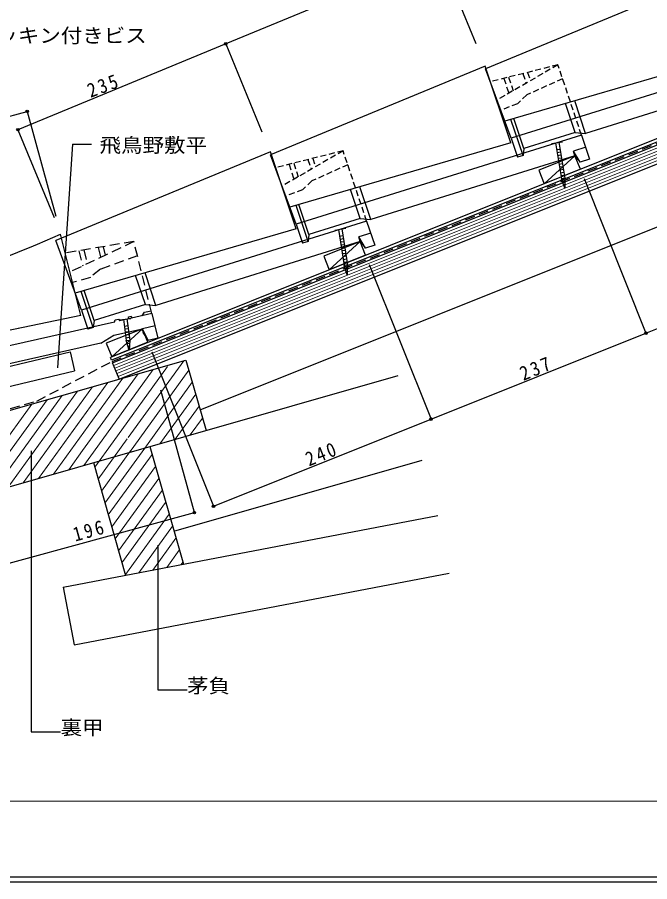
# Model space of a CAD drawing. Units: millimetres, scale not verified. Extents: x -1898 to 2142, y -2692 to 1538.
# Drawn here: x -1475 to -827, y 188 to 1073 of the extents above; entities that cross this region are included whole.
import ezdxf
from ezdxf.enums import TextEntityAlignment as Align

# ---------------------------------------------------------------- set-up
doc = ezdxf.new("R2010")
doc.units = ezdxf.units.MM
doc.header["$LTSCALE"] = 5
doc.header["$PDMODE"] = 32
doc.header["$PDSIZE"] = 2.5
doc.linetypes.add('DASHED1', pattern=[1.8, 1.2, -0.6])
doc.linetypes.add('DASHED2', pattern=[3, 2, -1])
for name, color, linetype, lineweight in [('0-0', 7, 'Continuous', 25), ('0-A', 7, 'Continuous', 25), ('0-D', 7, 'Continuous', 25)]:
    doc.layers.add(name, color=color, linetype=linetype, lineweight=lineweight)
doc.styles.add('ＭＳ ゴシック', font='')
doc.styles.get('ＭＳ ゴシック').set_extended_font_data('MS Gothic')

msp = doc.modelspace()

# ---------------------------------------------------------------- linework, layer by layer
at = {"layer": '0-0', "color": 4, "lineweight": 9}
msp.add_line((-1893.194, 270.507), (86.806, 270.507), dxfattribs=at)
at = {"layer": '0-0'}
msp.add_line((-1898.193, 188.147), (91.806, 188.147), dxfattribs=at)
at = {"layer": '0-0', "color": 2}
msp.add_line((-1893.194, 193.147), (86.806, 193.147), dxfattribs=at)
at = {"layer": '0-A', "color": 3}
for p, q in [((-142.399, 1219.797), (-1379.449, 724.988)), ((-1377.219, 719.415), (-139.464, 1214.527)), ((-1370.534, 702.702), (-132.779, 1197.814)), ((-1287.581, 671.262), (-110.495, 1142.106)), ((-1542.527, 653.592), (-1302.135, 722.232)), ((-1370.654, 703.001), (-1377.219, 719.415)), ((-1302.135, 722.232), (-1281.543, 650.115)), ((-1339.237, 633.641), (-1304.818, 513.102)), ((-1314.526, 547.1), (-1060.197, 619.72)), ((-1396.93, 617.168), (-1363.983, 501.779)), ((-1427.871, 489.553), (-1044.005, 563.014))]:
    msp.add_line(p, q, dxfattribs=at)
at = {"layer": '0-A', "color": 6, "linetype": 'DASHED2'}
msp.add_line((-1377.791, 720.802), (-140.022, 1215.92), dxfattribs=at)
at = {"layer": '0-A', "color": 4, "lineweight": 9}
for p, q in [((-1376.105, 716.629), (-138.35, 1211.742)), ((-1374.991, 713.844), (-137.236, 1208.956)), ((-1373.877, 711.058), (-136.122, 1206.171)), ((-1372.763, 708.273), (-135.008, 1203.385)), ((-1371.649, 705.488), (-133.893, 1200.6)), ((-1361.3, 642.941), (-1304.455, 721.57)), ((-1407.949, 629.621), (-1351.103, 708.251)), ((-1392.399, 634.061), (-1335.553, 712.691)), ((-1376.85, 638.501), (-1321.06, 715.669)), ((-1359.962, 627.723), (-1299.162, 711.821)), ((-1453.26, 601.083), (-1382.202, 699.37)), ((-1437.711, 605.524), (-1366.652, 703.811)), ((-1344.412, 632.164), (-1295.668, 699.586)), ((-1484.36, 592.203), (-1413.301, 690.491)), ((-1468.809, 596.643), (-1397.752, 694.931)), ((-1515.459, 583.323), (-1444.4, 681.611)), ((-1499.909, 587.764), (-1428.851, 686.051)), ((-1328.863, 636.604), (-1292.174, 687.35)), ((-1523.973, 588.614), (-1459.95, 677.171)), ((-1313.313, 641.044), (-1288.681, 675.115)), ((-1297.763, 645.483), (-1285.187, 662.879)), ((-1395.612, 612.549), (-1376.85, 638.501)), ((-1392.118, 600.313), (-1362.297, 641.561)), ((-1422.161, 609.964), (-1407.949, 629.621)), ((-1406.611, 614.403), (-1392.4, 634.061)), ((-1388.624, 588.078), (-1358.804, 629.326)), ((-1385.131, 575.842), (-1344.413, 632.163)), ((-1381.637, 563.607), (-1336.906, 625.479)), ((-1378.143, 551.371), (-1333.412, 613.243)), ((-1374.65, 539.135), (-1329.918, 601.007)), ((-1371.156, 526.899), (-1326.425, 588.772)), ((-1367.662, 514.664), (-1322.931, 576.536)), ((-1364.743, 501.634), (-1319.437, 564.3)), ((-1350.421, 504.375), (-1315.943, 552.064)), ((-1336.1, 507.115), (-1312.45, 539.829)), ((-1321.779, 509.856), (-1308.956, 527.593)), ((-1307.459, 512.597), (-1305.462, 515.358))]:
    msp.add_line(p, q, dxfattribs=at)
at = {"layer": '0-A', "color": 6}
for p, q in [((-1042.353, 1136.369), (-1005.212, 1046.404)), ((-1261.405, 1045.936), (-1224.265, 955.972)), ((-1730.494, 904.282), (-1464.728, 976.775)), ((-1464.728, 976.775), (-1435.428, 869.358)), ((-1474.273, 958.058), (-1437.133, 868.093)), ((-1418.491, 943.332), (-1433.841, 714.323)), ((-1418.491, 943.332), (-1398.892, 943.332)), ((-894.289, 907.926), (-831.013, 749.733)), ((-1114.339, 819.908), (-1051.062, 661.714)), ((-1460.534, 629.366), (-1460.534, 341.756)), ((-1331.004, 532.837), (-1331.004, 384.586)), ((-1331.004, 384.586), (-1301.004, 384.586)), ((-1460.534, 341.756), (-1430.534, 341.756))]:
    msp.add_line(p, q, dxfattribs=at)
at = {"layer": '0-A'}
for p, q in [((-775.6, 1111.26), (-995.464, 1020.493)), ((-749.209, 1032.545), (-975.605, 966.785)), ((-995.649, 1023.239), (-1215.513, 932.471)), ((-969.257, 944.524), (-995.649, 1023.239)), ((-969.142, 949.306), (-995.464, 1020.493)), ((-903.593, 955.082), (-913.559, 984.811)), ((-892.77, 954.265), (-903.949, 987.602)), ((-956.905, 931.737), (-969.298, 968.603)), ((-956.111, 938.704), (-966.419, 969.456)), ((-969.257, 944.524), (-1195.653, 878.764)), ((-927.742, 943.84), (-916.408, 945.785)), ((-923.799, 944.516), (-917.475, 907.665)), ((-922.616, 937.618), (-919.165, 938.21)), ((-892.611, 940.143), (-905.185, 936.22)), ((-1215.697, 935.217), (-1435.561, 844.45)), ((-1189.306, 856.503), (-1215.697, 935.217)), ((-1189.19, 861.285), (-1215.513, 932.471)), ((-922.108, 934.661), (-918.658, 935.253)), ((-921.601, 931.704), (-918.151, 932.296)), ((-921.093, 928.747), (-917.643, 929.339)), ((-903.697, 931.447), (-905.185, 936.22)), ((-898.285, 924.754), (-905.185, 936.22)), ((-920.586, 925.79), (-917.135, 926.383)), ((-920.078, 922.834), (-916.628, 923.426)), ((-919.571, 919.877), (-916.121, 920.469)), ((-898.127, 917.519), (-935.266, 902.664)), ((-919.063, 916.92), (-915.613, 917.512)), ((-918.555, 913.963), (-915.106, 914.556)), ((-918.048, 911.007), (-914.598, 911.599)), ((-917.541, 908.05), (-914.09, 908.642)), ((-914.059, 898.105), (-917.475, 907.665)), ((-916.45, 904.797), (-914.035, 905.211)), ((-1123.642, 867.061), (-1133.607, 896.79)), ((-1112.818, 866.244), (-1123.997, 899.581)), ((-915.425, 901.929), (-914.045, 902.166)), ((-1176.953, 843.716), (-1189.346, 880.582)), ((-1176.159, 850.683), (-1186.468, 881.435)), ((-1409.809, 767.726), (-1430.481, 851.222)), ((-1189.306, 856.503), (-1415.702, 790.743)), ((-1149.761, 855.34), (-1138.394, 857.088)), ((-1145.807, 855.947), (-1140.127, 818.991)), ((-1112.66, 852.122), (-1125.234, 848.199)), ((-1409.238, 773.264), (-1435.561, 844.45)), ((-1144.744, 849.029), (-1141.284, 849.561)), ((-1144.288, 846.064), (-1140.828, 846.596)), ((-1143.832, 843.099), (-1140.373, 843.631)), ((-1123.746, 843.425), (-1125.234, 848.199)), ((-1118.334, 836.733), (-1125.234, 848.199)), ((-1143.377, 840.134), (-1139.917, 840.665)), ((-1142.921, 837.168), (-1139.461, 837.701)), ((-1142.465, 834.203), (-1139.005, 834.735)), ((-1118.175, 829.498), (-1155.314, 814.643)), ((-1142.009, 831.238), (-1138.549, 831.77)), ((-1141.553, 828.273), (-1138.094, 828.805)), ((-1141.097, 825.308), (-1137.638, 825.84)), ((-1140.642, 822.343), (-1137.182, 822.874)), ((-1140.186, 819.377), (-1136.726, 819.909)), ((-1136.878, 809.373), (-1140.127, 818.991)), ((-1139.152, 816.106), (-1136.73, 816.478)), ((-1343.69, 779.04), (-1353.656, 808.769)), ((-1332.866, 778.223), (-1344.045, 811.559)), ((-1138.177, 813.221), (-1136.793, 813.434)), ((-1397.001, 755.695), (-1409.394, 792.56)), ((-1396.207, 762.661), (-1406.516, 793.414)), ((-1346.913, 767.533), (-1344.645, 771.119)), ((-1344.645, 771.119), (-1337.879, 772.644)), ((-1409.806, 767.727), (-1648.98, 718.785)), ((-1375.204, 761.164), (-1644.47, 700.555)), ((-1375.204, 761.164), (-1374.671, 763.336)), ((-1374.671, 763.336), (-1371.257, 764.106)), ((-1371.257, 764.106), (-1369.837, 762.372)), ((-1370.085, 763.399), (-1358.685, 764.912)), ((-1337.158, 769.73), (-1369.837, 762.372)), ((-1366.12, 763.925), (-1363.226, 742.116)), ((-1361.01, 766.409), (-1358.086, 767.071)), ((-1360.573, 764.462), (-1361.01, 766.409)), ((-1358.086, 767.071), (-1357.646, 765.118)), ((-1337.158, 769.73), (-1330.909, 744.489)), ((-1346.614, 754.278), (-1383.753, 739.422)), ((-1346.614, 754.278), (-1378.182, 725.495)), ((-1365.2, 756.986), (-1361.73, 757.447)), ((-1364.805, 754.012), (-1361.335, 754.473)), ((-1333.765, 757.168), (-1346.614, 754.278)), ((-1345.515, 749.397), (-1346.614, 754.278)), ((-1341.043, 740.35), (-1346.614, 754.278)), ((-1364.41, 751.038), (-1360.94, 751.498)), ((-1364.016, 748.064), (-1360.546, 748.525)), ((-1363.621, 745.091), (-1360.151, 745.551)), ((-1345.515, 749.397), (-1340.666, 742.29)), ((-1389.415, 739.515), (-1619.052, 687.817)), ((-1383.753, 739.422), (-1378.182, 725.495)), ((-1341.043, 740.35), (-1378.182, 725.495)), ((-1363.226, 742.116), (-1359.757, 742.577)), ((-1360.176, 732.434), (-1363.226, 742.116)), ((-1362.311, 739.211), (-1359.882, 739.534)), ((-1361.396, 736.307), (-1360.009, 736.491)), ((-1420.805, 730.517), (-1416.192, 711.057))]:
    msp.add_line(p, q, dxfattribs=at)
at = {"layer": '0-A', "color": 2}
for p, q in [((-676.958, 1040.408), (-969.142, 949.306)), ((-683.649, 1019.468), (-892.77, 954.265)), ((-897.007, 952.387), (-1189.19, 861.285)), ((-969.142, 949.306), (-962.633, 929.949)), ((-903.593, 955.082), (-956.111, 938.704)), ((-903.593, 955.082), (-892.77, 954.265)), ((-903.697, 931.447), (-1112.818, 866.244)), ((-903.697, 931.447), (-898.285, 924.754)), ((-1117.055, 864.366), (-1409.238, 773.264)), ((-1189.19, 861.285), (-1182.681, 841.928)), ((-1123.642, 867.061), (-1176.159, 850.683)), ((-1123.642, 867.061), (-1112.818, 866.244)), ((-1123.746, 843.425), (-1332.866, 778.223)), ((-1123.746, 843.425), (-1118.334, 836.733)), ((-1343.69, 779.04), (-1396.207, 762.661)), ((-1343.69, 779.04), (-1332.866, 778.223)), ((-1409.238, 773.264), (-1402.729, 753.907))]:
    msp.add_line(p, q, dxfattribs=at)
at = {"layer": '0-A', "linetype": 'DASHED1'}
for p, q in [((-921.172, 1024.462), (-990.244, 1007.115)), ((-921.172, 1024.462), (-983.884, 988.148)), ((-897.007, 952.387), (-921.172, 1024.462)), ((-976.545, 1010.556), (-971.447, 995.35)), ((-971.689, 1011.776), (-967.038, 997.905)), ((-957.119, 1015.436), (-953.808, 1005.564)), ((-916.406, 1010.237), (-953.011, 993.585)), ((-952.26, 1016.656), (-949.398, 1008.121)), ((-1141.22, 936.441), (-1210.292, 919.093)), ((-1141.22, 936.441), (-1203.932, 900.127)), ((-1117.055, 864.366), (-1141.22, 936.441)), ((-1196.594, 922.535), (-1191.496, 907.329)), ((-1191.737, 923.755), (-1187.086, 909.884)), ((-1177.167, 927.415), (-1173.856, 917.543)), ((-1136.454, 922.216), (-1173.059, 905.564)), ((-1172.309, 928.635), (-1169.447, 920.099))]:
    msp.add_line(p, q, dxfattribs=at)
at = {"layer": '0-A', "linetype": 'DASHED2'}
for p, q in [((-1355.427, 843.519), (-1425.672, 831.806)), ((-1355.427, 843.519), (-1420.864, 812.389)), ((-1337.158, 769.73), (-1355.427, 843.519)), ((-1411.737, 834.131), (-1407.885, 818.564)), ((-1406.8, 834.956), (-1403.282, 820.752)), ((-1391.98, 837.424), (-1389.477, 827.32)), ((-1387.039, 838.249), (-1384.876, 829.509))]:
    msp.add_line(p, q, dxfattribs=at)
at = {"layer": '0-A', "color": 3}
for points in [[(-141.285, 1217.011), (-1378.335, 722.203), (-1379.449, 724.988)], [(-1542.527, 653.592), (-1521.935, 581.474), (-1084.908, 706.261)], [(-1427.871, 489.553), (-1416.593, 430.623), (-1032.728, 504.083)]]:
    msp.add_lwpolyline(points, dxfattribs=at)
at = {"layer": '0-A', "color": 6}
for points in [[(-1042.353, 1136.369), (-1261.405, 1045.936), (-1474.273, 958.058)], [(-1051.062, 661.714), (-831.013, 749.733), (-610.963, 837.752)], [(-1337.208, 730.761), (-1273.93, 572.565), (-1051.062, 661.714)], [(-1588.515, 485.536), (-1293.488, 566.01), (-1327.71, 691.468)]]:
    msp.add_lwpolyline(points, dxfattribs=at)
at = {"layer": '0-A', "linetype": 'DASHED1'}
for points in [[(-953.057, 993.693), (-962.607, 984.431), (-980.434, 977.825)], [(-1173.105, 905.671), (-1182.656, 896.409), (-1200.482, 889.804)]]:
    msp.add_lwpolyline(points, dxfattribs=at)
at = {"layer": '0-A', "color": 2}
for points in [[(-897.007, 952.387), (-888.74, 927.73), (-898.285, 924.754)], [(-956.082, 938.701), (-956.905, 931.737), (-962.633, 929.949)], [(-1117.055, 864.366), (-1108.788, 839.709), (-1118.334, 836.733)], [(-1176.13, 850.68), (-1176.953, 843.716), (-1182.681, 841.928)], [(-1396.178, 762.659), (-1397.001, 755.695), (-1402.729, 753.907)]]:
    msp.add_lwpolyline(points, dxfattribs=at)
at = {"layer": '0-A'}
for points in [[(-920.349, 945.109), (-914.025, 908.258), (-914.059, 898.105)], [(-903.697, 931.447), (-940.837, 916.591), (-935.266, 902.664)], [(-898.127, 917.519), (-903.697, 931.447), (-935.266, 902.664)], [(-1142.347, 856.48), (-1136.667, 819.524), (-1136.878, 809.373)], [(-1123.746, 843.425), (-1160.885, 828.57), (-1155.314, 814.643)], [(-1118.175, 829.498), (-1123.746, 843.425), (-1155.314, 814.643)], [(-1362.65, 764.385), (-1359.756, 742.578), (-1360.176, 732.434)], [(-1389.415, 739.515), (-1375.88, 747.688), (-1346.614, 754.278)], [(-1330.909, 744.489), (-1340.666, 742.29), (-1346.614, 754.278)]]:
    msp.add_lwpolyline(points, dxfattribs=at)
at = {"layer": '0-A', "linetype": 'DASHED2'}
msp.add_lwpolyline([(-1351.821, 828.957), (-1389.651, 815.312), (-1399.92, 806.852), (-1418.219, 801.709)], dxfattribs=at)
at = {"layer": '0-A', "color": 6, "linetype": 'DASHED2'}
msp.add_lwpolyline([(-1527.166, 683.514), (-1481.977, 672.441), (-1454.95, 680.158), (-1377.791, 720.802)], dxfattribs=at)
at = {"layer": '0-A'}
msp.add_arc((-1835.703, 1743.986), 980.425, 278.25812, 294.41312, dxfattribs=at)
at = {"layer": '0-A', "color": 6}
for p in [(-1261.405, 1045.936), (-1464.728, 976.775), (-1474.273, 958.058), (-831.013, 749.733), (-1051.062, 661.714), (-1293.488, 566.01), (-1273.93, 572.565)]:
    msp.add_point(p, dxfattribs=at)
at = {"layer": '0-D'}
for p, q in [((-1599.92, 688.057), (-1420.805, 730.517)), ((-1615.664, 663.771), (-1416.192, 711.057))]:
    msp.add_line(p, q, dxfattribs=at)

# ---------------------------------------------------------------- texts
at = {"layer": '0-A', "color": 3, "style": 'ＭＳ ゴシック', "width": 1.1}
for s, p in [('パッキン付きビス', (-1518.295, 1042.72)), ('飛鳥野敷平', (-1390.615, 930.456)), ('茅負', (-1301.004, 377.086)), ('裏甲', (-1430.534, 334.256))]:
    msp.add_text(s, height=14.66, dxfattribs=at).set_placement(p, align=Align.BOTTOM_LEFT)
at = {"layer": '0-A', "color": 3, "char_height": 14.66, "attachment_point": 7, "style": 'ＭＳ ゴシック'}
for s, insert, rotation in [('\\T1.27;\\W0.9;235', (-1399.805, 990.373), 20.467), ('\\T1.27;\\W0.9;237', (-956.497, 700.617), 21.801), ('\\T1.27;\\W0.9;240', (-1176.071, 613.019), 21.802), ('\\T1.27;\\W0.9;196', (-1415.465, 536.102), 15.258)]:
    msp.add_mtext(s, dxfattribs=dict(at, insert=insert, rotation=rotation))

doc.saveas('drawing.dxf')
